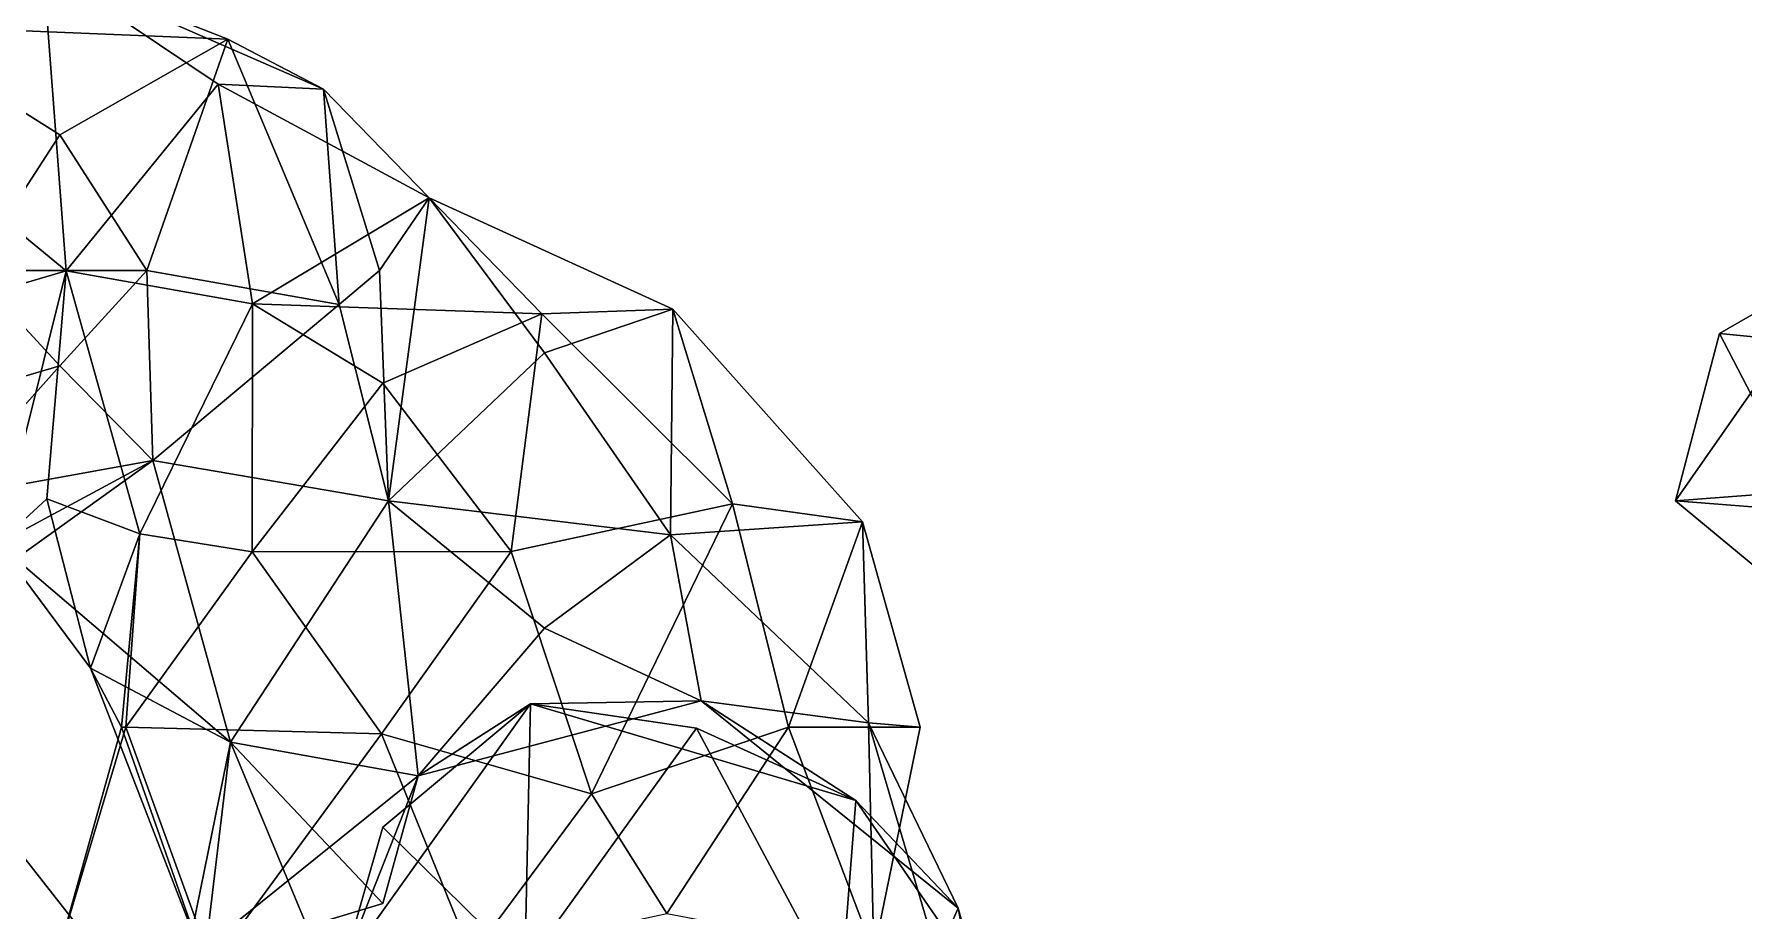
# Model space of a CAD drawing. Extents: x 290034 to 295698, y 4553723 to 4561693.
# Drawn here: x 294441.6 to 294574.9, y 4559320.2 to 4559388.6 of the extents above; entities that cross this region are included whole.
import ezdxf

# ---------------------------------------------------------------- set-up
doc = ezdxf.new("R2010")
doc.units = 0
doc.layers.add('Au_ppm_Pref_-_0_2', color=7, linetype='CONTINUOUS')

msp = doc.modelspace()

# ---------------------------------------------------------------- linework, layer by layer
at = {"layer": 'Au_ppm_Pref_-_0_2'}
for points in [[(294422.2, 4559383.96, 1883.65), (294430.95, 4559380.91, 1879.19), (294442.25, 4559393.89, 1882.32)], [(294422.2, 4559383.96, 1883.65), (294442.25, 4559393.89, 1882.32), (294429.97, 4559389.31, 1888.65)], [(294442.25, 4559393.89, 1882.32), (294456.66, 4559388.22, 1888.71), (294429.97, 4559389.31, 1888.65)], [(294442.25, 4559393.89, 1882.32), (294430.95, 4559380.91, 1879.19), (294444.04, 4559370.16, 1877.18)], [(294444.04, 4559370.16, 1877.18), (294455.9, 4559384.72, 1878.04), (294442.25, 4559393.89, 1882.32)], [(294442.25, 4559393.89, 1882.32), (294464.11, 4559384.33, 1882.05), (294456.66, 4559388.22, 1888.71)], [(294464.11, 4559384.33, 1882.05), (294442.25, 4559393.89, 1882.32), (294455.9, 4559384.72, 1878.04)], [(294443.55, 4559380.76, 1892.23), (294436.7, 4559370.19, 1891.93), (294429.97, 4559389.31, 1888.65)], [(294443.55, 4559380.76, 1892.23), (294429.97, 4559389.31, 1888.65), (294456.66, 4559388.22, 1888.71)], [(294450.35, 4559370.19, 1891.91), (294443.55, 4559380.76, 1892.23), (294456.66, 4559388.22, 1888.71)], [(294465.35, 4559367.53, 1887.23), (294450.35, 4559370.19, 1891.91), (294456.66, 4559388.22, 1888.71)], [(294465.35, 4559367.53, 1887.23), (294456.66, 4559388.22, 1888.71), (294464.11, 4559384.33, 1882.05)], [(294455.9, 4559384.72, 1878.04), (294444.04, 4559370.16, 1877.18), (294458.58, 4559367.59, 1871.88)], [(294455.9, 4559384.72, 1878.04), (294472.37, 4559375.86, 1876.64), (294464.11, 4559384.33, 1882.05)], [(294455.9, 4559384.72, 1878.04), (294458.58, 4559367.59, 1871.88), (294472.37, 4559375.86, 1876.64)], [(294468.49, 4559370.19, 1882.77), (294465.35, 4559367.53, 1887.23), (294464.11, 4559384.33, 1882.05)], [(294472.37, 4559375.86, 1876.64), (294468.49, 4559370.19, 1882.77), (294464.11, 4559384.33, 1882.05)], [(294430.95, 4559380.91, 1879.19), (294427.11, 4559365.16, 1880.99), (294444.04, 4559370.16, 1877.18)], [(294450.35, 4559370.19, 1891.91), (294436.7, 4559370.19, 1891.93), (294443.55, 4559380.76, 1892.23)], [(294472.37, 4559375.86, 1876.64), (294458.58, 4559367.59, 1871.88), (294481.16, 4559366.8, 1871.46)], [(294469.19, 4559352.22, 1884.46), (294468.49, 4559370.19, 1882.77), (294472.37, 4559375.86, 1876.64)], [(294469.19, 4559352.22, 1884.46), (294472.37, 4559375.86, 1876.64), (294481.35, 4559363.75, 1880.62)], [(294481.35, 4559363.75, 1880.62), (294472.37, 4559375.86, 1876.64), (294491.38, 4559367.16, 1876.02)], [(294491.38, 4559367.16, 1876.02), (294472.37, 4559375.86, 1876.64), (294481.16, 4559366.8, 1871.46)], [(294573.01, 4559365.28, 1841.19), (294569.58, 4559352.21, 1835.26), (294582.52, 4559370.75, 1835.33)], [(294595.58, 4559354.2, 1833.8), (294582.52, 4559370.75, 1835.33), (294569.58, 4559352.21, 1835.26)], [(294592.72, 4559363.34, 1839.86), (294573.01, 4559365.28, 1841.19), (294582.52, 4559370.75, 1835.33)], [(294427.11, 4559365.16, 1880.99), (294438.73, 4559348.87, 1882.87), (294444.04, 4559370.16, 1877.18)], [(294443.55, 4559362.75, 1891.18), (294430.95, 4559359.03, 1890.93), (294436.7, 4559370.19, 1891.93)], [(294443.55, 4559362.75, 1891.18), (294436.7, 4559370.19, 1891.93), (294450.35, 4559370.19, 1891.91)], [(294444.04, 4559370.16, 1877.18), (294438.73, 4559348.87, 1882.87), (294442.55, 4559352.37, 1876.83)], [(294444.04, 4559370.16, 1877.18), (294442.55, 4559352.37, 1876.83), (294449.8, 4559349.65, 1871.44)], [(294450.81, 4559355.36, 1887.53), (294443.55, 4559362.75, 1891.18), (294450.35, 4559370.19, 1891.91)], [(294444.04, 4559370.16, 1877.18), (294449.8, 4559349.65, 1871.44), (294458.58, 4559367.59, 1871.88)], [(294465.35, 4559367.53, 1887.23), (294450.81, 4559355.36, 1887.53), (294450.35, 4559370.19, 1891.91)], [(294468.49, 4559370.19, 1882.77), (294469.19, 4559352.22, 1884.46), (294465.35, 4559367.53, 1887.23)], [(294458.58, 4559367.59, 1871.88), (294449.8, 4559349.65, 1871.44), (294458.56, 4559348.23, 1867.47)], [(294465.35, 4559367.53, 1887.23), (294469.19, 4559352.22, 1884.46), (294450.81, 4559355.36, 1887.53)], [(294458.58, 4559367.59, 1871.88), (294458.56, 4559348.23, 1867.47), (294468.75, 4559361.4, 1867.88)], [(294481.16, 4559366.8, 1871.46), (294458.58, 4559367.59, 1871.88), (294468.75, 4559361.4, 1867.88)], [(294481.16, 4559366.8, 1871.46), (294468.75, 4559361.4, 1867.88), (294478.76, 4559348.26, 1867.54)], [(294481.16, 4559366.8, 1871.46), (294478.76, 4559348.26, 1867.54), (294496.02, 4559351.99, 1869.98)], [(294481.16, 4559366.8, 1871.46), (294496.02, 4559351.99, 1869.98), (294491.38, 4559367.16, 1876.02)], [(294491.18, 4559349.57, 1882.86), (294481.35, 4559363.75, 1880.62), (294491.38, 4559367.16, 1876.02)], [(294491.18, 4559349.57, 1882.86), (294491.38, 4559367.16, 1876.02), (294506.16, 4559350.57, 1877.28)], [(294496.02, 4559351.99, 1869.98), (294506.16, 4559350.57, 1877.28), (294491.38, 4559367.16, 1876.02)], [(294573.01, 4559365.28, 1841.19), (294580.19, 4559351.37, 1842.02), (294569.58, 4559352.21, 1835.26)], [(294592.72, 4559363.34, 1839.86), (294580.19, 4559351.37, 1842.02), (294573.01, 4559365.28, 1841.19)], [(294491.18, 4559349.57, 1882.86), (294469.19, 4559352.22, 1884.46), (294481.35, 4559363.75, 1880.62)], [(294443.55, 4559362.75, 1891.18), (294434.28, 4559352.37, 1890.27), (294430.95, 4559359.03, 1890.93)], [(294450.81, 4559355.36, 1887.53), (294434.28, 4559352.37, 1890.27), (294443.55, 4559362.75, 1891.18)], [(294468.75, 4559361.4, 1867.88), (294458.56, 4559348.23, 1867.47), (294478.76, 4559348.26, 1867.54)], [(294436.22, 4559344.91, 1888.71), (294434.28, 4559352.37, 1890.27), (294450.81, 4559355.36, 1887.53)], [(294438.73, 4559348.87, 1882.87), (294436.22, 4559344.91, 1888.71), (294450.81, 4559355.36, 1887.53)], [(294456.86, 4559333.39, 1882.51), (294438.73, 4559348.87, 1882.87), (294450.81, 4559355.36, 1887.53)], [(294450.81, 4559355.36, 1887.53), (294469.19, 4559352.22, 1884.46), (294456.86, 4559333.39, 1882.51)], [(294584.4, 4559339.95, 1835.98), (294595.58, 4559354.2, 1833.8), (294569.58, 4559352.21, 1835.26)], [(294442.55, 4559352.37, 1876.83), (294438.73, 4559348.87, 1882.87), (294445.94, 4559339.15, 1877.73)], [(294442.55, 4559352.37, 1876.83), (294445.94, 4559339.15, 1877.73), (294449.8, 4559349.65, 1871.44)], [(294469.19, 4559352.22, 1884.46), (294471.51, 4559330.75, 1888.67), (294456.86, 4559333.39, 1882.51)], [(294471.51, 4559330.75, 1888.67), (294469.19, 4559352.22, 1884.46), (294481.35, 4559342.28, 1885.34)], [(294481.35, 4559342.28, 1885.34), (294469.19, 4559352.22, 1884.46), (294491.18, 4559349.57, 1882.86)], [(294478.76, 4559348.26, 1867.54), (294485.03, 4559329.36, 1869.18), (294496.02, 4559351.99, 1869.98)], [(294485.03, 4559329.36, 1869.18), (294500.39, 4559334.55, 1871.55), (294496.02, 4559351.99, 1869.98)], [(294496.02, 4559351.99, 1869.98), (294500.39, 4559334.55, 1871.55), (294506.16, 4559350.57, 1877.28)], [(294580.19, 4559351.37, 1842.02), (294584.4, 4559339.95, 1835.98), (294569.58, 4559352.21, 1835.26)], [(294506.63, 4559334.9, 1882.75), (294491.18, 4559349.57, 1882.86), (294506.16, 4559350.57, 1877.28)], [(294510.66, 4559334.55, 1876.83), (294506.16, 4559350.57, 1877.28), (294500.39, 4559334.55, 1871.55)], [(294506.16, 4559350.57, 1877.28), (294510.66, 4559334.55, 1876.83), (294506.63, 4559334.9, 1882.75)], [(294449.8, 4559349.65, 1871.44), (294445.94, 4559339.15, 1877.73), (294448.36, 4559334.55, 1872.36)], [(294449.8, 4559349.65, 1871.44), (294448.36, 4559334.55, 1872.36), (294448.7, 4559334.55, 1867.38)], [(294449.8, 4559349.65, 1871.44), (294448.7, 4559334.55, 1867.38), (294458.56, 4559348.23, 1867.47)], [(294493.58, 4559336.61, 1889.17), (294481.35, 4559342.28, 1885.34), (294491.18, 4559349.57, 1882.86)], [(294493.58, 4559336.61, 1889.17), (294491.18, 4559349.57, 1882.86), (294506.63, 4559334.9, 1882.75)], [(294456.86, 4559333.39, 1882.51), (294445.94, 4559339.15, 1877.73), (294438.73, 4559348.87, 1882.87)], [(294468.65, 4559334.05, 1866.96), (294458.56, 4559348.23, 1867.47), (294448.7, 4559334.55, 1867.38)], [(294478.76, 4559348.26, 1867.54), (294458.56, 4559348.23, 1867.47), (294468.65, 4559334.05, 1866.96)], [(294478.76, 4559348.26, 1867.54), (294468.65, 4559334.05, 1866.96), (294485.03, 4559329.36, 1869.18)], [(294471.51, 4559330.75, 1888.67), (294481.35, 4559342.28, 1885.34), (294493.58, 4559336.61, 1889.17)], [(294456.86, 4559333.39, 1882.51), (294454.81, 4559316.23, 1877.1), (294445.94, 4559339.15, 1877.73)], [(294454.81, 4559316.23, 1877.1), (294448.36, 4559334.55, 1872.36), (294445.94, 4559339.15, 1877.73)], [(294471.51, 4559330.75, 1888.67), (294480.28, 4559336.38, 1895.01), (294465.64, 4559315.85, 1896.41)], [(294468.75, 4559326.77, 1897.99), (294465.64, 4559315.85, 1896.41), (294480.28, 4559336.38, 1895.01)], [(294479.82, 4559315.85, 1899.21), (294468.75, 4559326.77, 1897.99), (294480.28, 4559336.38, 1895.01)], [(294493.58, 4559336.61, 1889.17), (294480.28, 4559336.38, 1895.01), (294471.51, 4559330.75, 1888.67)], [(294479.82, 4559315.85, 1899.21), (294480.28, 4559336.38, 1895.01), (294493.22, 4559334.47, 1900.21)], [(294493.58, 4559336.61, 1889.17), (294505.63, 4559328.84, 1893.17), (294480.28, 4559336.38, 1895.01)], [(294493.22, 4559334.47, 1900.21), (294480.28, 4559336.38, 1895.01), (294505.63, 4559328.84, 1893.17)], [(294505.63, 4559328.84, 1893.17), (294493.58, 4559336.61, 1889.17), (294513.63, 4559320.43, 1888.71)], [(294493.58, 4559336.61, 1889.17), (294506.63, 4559334.9, 1882.75), (294513.63, 4559320.43, 1888.71)], [(294454.81, 4559316.23, 1877.1), (294443.28, 4559316.34, 1870.71), (294448.36, 4559334.55, 1872.36)], [(294448.7, 4559334.55, 1867.38), (294448.36, 4559334.55, 1872.36), (294443.28, 4559316.34, 1870.71)], [(294448.7, 4559334.55, 1867.38), (294443.28, 4559316.34, 1870.71), (294455.45, 4559316.01, 1864.5)], [(294468.65, 4559334.05, 1866.96), (294448.7, 4559334.55, 1867.38), (294455.45, 4559316.01, 1864.5)], [(294504.44, 4559313.49, 1900.37), (294479.82, 4559315.85, 1899.21), (294493.22, 4559334.47, 1900.21)], [(294485.03, 4559329.36, 1869.18), (294490.9, 4559320.03, 1873.42), (294500.39, 4559334.55, 1871.55)], [(294490.9, 4559320.03, 1873.42), (294507.05, 4559316.95, 1876.54), (294500.39, 4559334.55, 1871.55)], [(294504.44, 4559313.49, 1900.37), (294493.22, 4559334.47, 1900.21), (294505.63, 4559328.84, 1893.17)], [(294510.66, 4559334.55, 1876.83), (294500.39, 4559334.55, 1871.55), (294507.05, 4559316.95, 1876.54)], [(294510.66, 4559334.55, 1876.83), (294507.05, 4559316.95, 1876.54), (294506.63, 4559334.9, 1882.75)], [(294513.63, 4559320.43, 1888.71), (294506.63, 4559334.9, 1882.75), (294511.98, 4559316.73, 1884.04)], [(294506.63, 4559334.9, 1882.75), (294507.05, 4559316.95, 1876.54), (294511.98, 4559316.73, 1884.04)], [(294442.07, 4559314.09, 1895.88), (294433.77, 4559333.19, 1894.24), (294428.23, 4559318.29, 1888.84)], [(294435.74, 4559330.79, 1900.58), (294433.77, 4559333.19, 1894.24), (294442.07, 4559314.09, 1895.88)], [(294468.75, 4559320.8, 1884.12), (294453.37, 4559316.15, 1888.94), (294456.86, 4559333.39, 1882.51)], [(294456.86, 4559333.39, 1882.51), (294453.37, 4559316.15, 1888.94), (294464.84, 4559314.16, 1882.77)], [(294464.84, 4559314.16, 1882.77), (294454.81, 4559316.23, 1877.1), (294456.86, 4559333.39, 1882.51)], [(294475.66, 4559316.73, 1869.83), (294468.65, 4559334.05, 1866.96), (294455.45, 4559316.01, 1864.5)], [(294471.51, 4559330.75, 1888.67), (294468.75, 4559320.8, 1884.12), (294456.86, 4559333.39, 1882.51)], [(294475.66, 4559316.73, 1869.83), (294485.03, 4559329.36, 1869.18), (294468.65, 4559334.05, 1866.96)], [(294442.07, 4559314.09, 1895.88), (294446.78, 4559316.73, 1900.58), (294435.74, 4559330.79, 1900.58)], [(294446.78, 4559316.73, 1900.58), (294439.7, 4559316.73, 1904.71), (294435.74, 4559330.79, 1900.58)], [(294471.51, 4559330.75, 1888.67), (294465.64, 4559315.85, 1896.41), (294453.37, 4559316.15, 1888.94)], [(294453.37, 4559316.15, 1888.94), (294468.75, 4559320.8, 1884.12), (294471.51, 4559330.75, 1888.67)], [(294475.66, 4559316.73, 1869.83), (294490.9, 4559320.03, 1873.42), (294485.03, 4559329.36, 1869.18)], [(294504.44, 4559313.49, 1900.37), (294505.63, 4559328.84, 1893.17), (294515.09, 4559315.13, 1893.76)], [(294513.63, 4559320.43, 1888.71), (294515.09, 4559315.13, 1893.76), (294505.63, 4559328.84, 1893.17)], [(294479.82, 4559315.85, 1899.21), (294465.64, 4559315.85, 1896.41), (294468.75, 4559326.77, 1897.99)], [(294517.79, 4559298.97, 1888.53), (294513.63, 4559320.43, 1888.71), (294511.98, 4559316.73, 1884.04)], [(294513.63, 4559320.43, 1888.71), (294517.79, 4559298.97, 1888.53), (294515.09, 4559315.13, 1893.76)]]:
    msp.add_3dface(points, dxfattribs=at)

doc.saveas('drawing.dxf')
